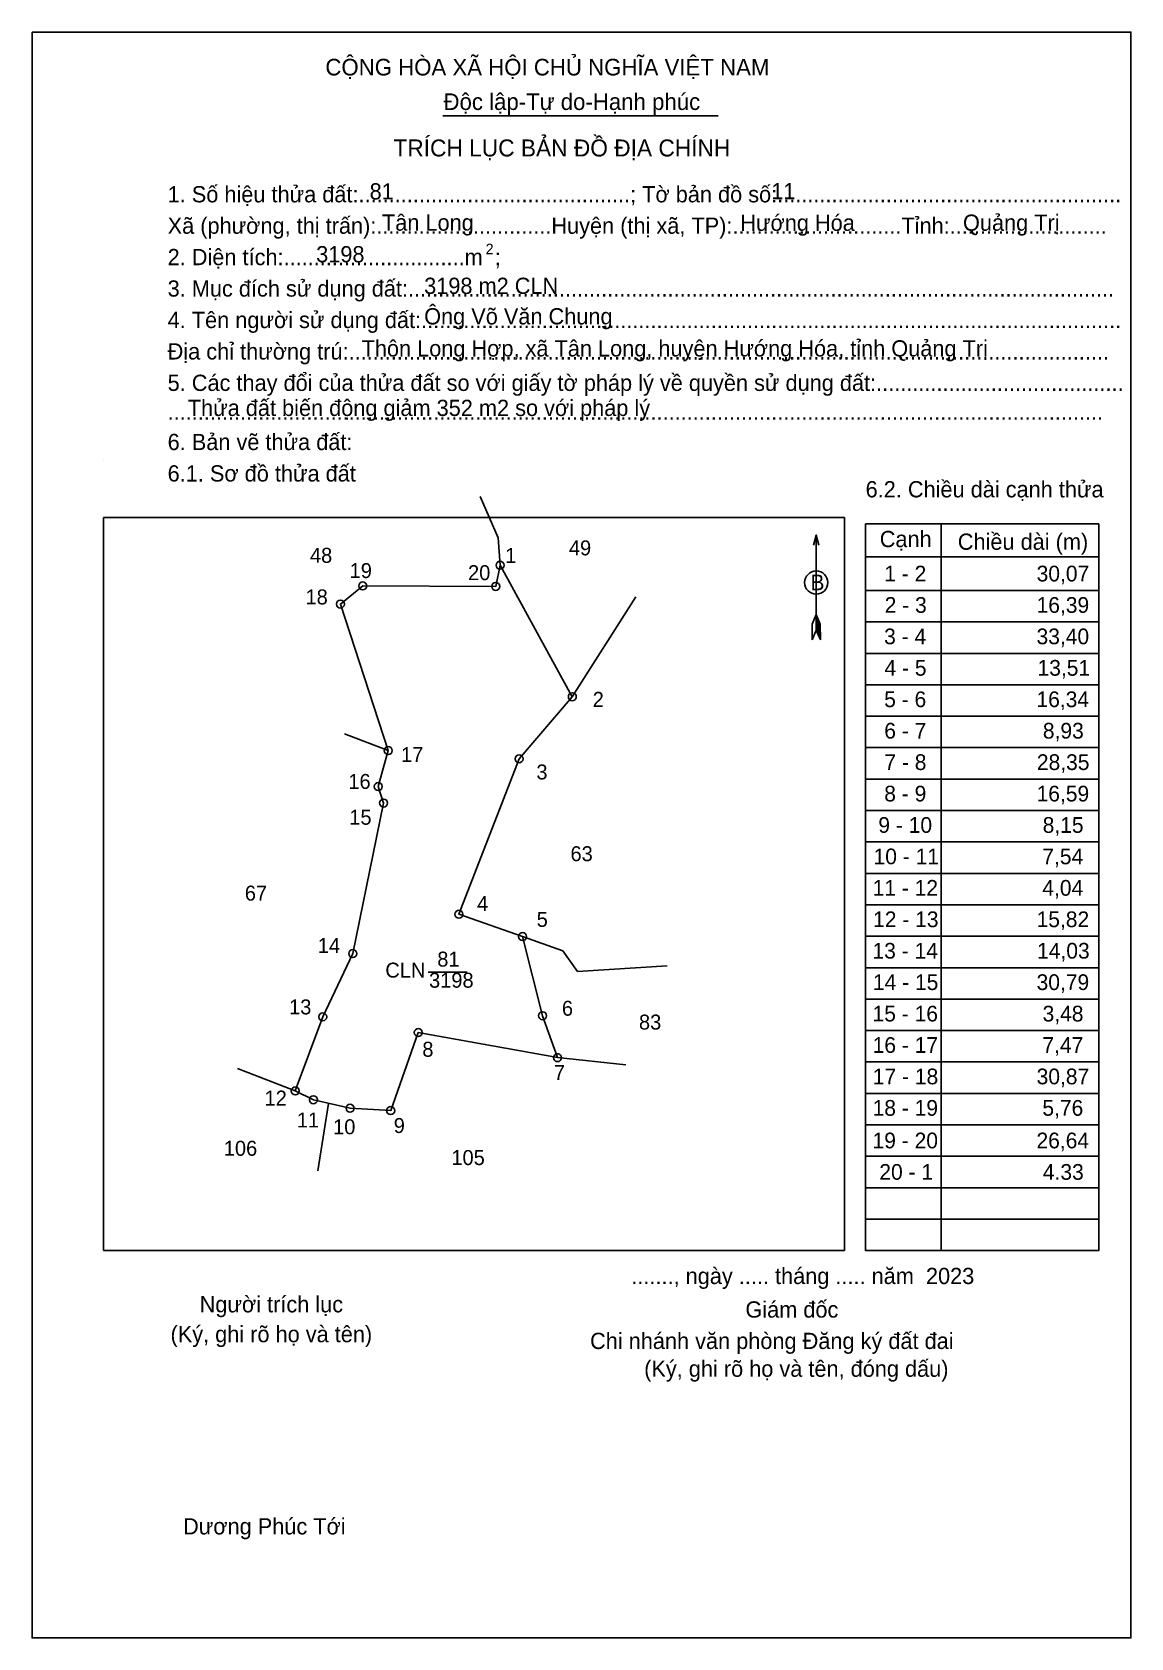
# Model space of a CAD drawing. Extents: x 543527 to 543747, y 1835632 to 1835954.
import ezdxf

# ---------------------------------------------------------------- set-up
doc = ezdxf.new("R2010")
doc.units = 0
for name, color, linetype in [('Level 1', 7, 'Continuous'), ('Level 10', 7, 'Continuous'), ('Level 11', 7, 'Continuous'), ('Level 13', 7, 'Continuous'), ('Level 16', 7, 'Continuous'), ('Level 2', 7, 'Continuous'), ('Level 52', 7, 'Continuous'), ('Level 6', 7, 'Continuous'), ('Level 63', 7, 'Continuous'), ('Level 9', 7, 'Continuous')]:
    doc.layers.add(name, color=color, linetype=linetype)

msp = doc.modelspace()

# ---------------------------------------------------------------- linework, layer by layer
at = {"layer": 'Level 1'}
for p, q in [((543526.72, 1835936.78), (543526.72, 1835936.78)), ((543541.03, 1835868.24), (543541.03, 1835868.24)), ((543541.03, 1835856.86), (543689.48, 1835856.86)), ((543541.03, 1835709.97), (543541.03, 1835856.86)), ((543689.48, 1835856.86), (543689.48, 1835709.97)), ((543683.8, 1835853.34), (543683.8, 1835834.29)), ((543693.68, 1835725.2), (543693.68, 1835855.57)), ((543708.8, 1835855.57), (543708.8, 1835709.97)), ((543740.4, 1835855.57), (543740.4, 1835725.2)), ((543693.68, 1835848.95), (543740.4, 1835848.95)), ((543693.68, 1835842.24), (543740.4, 1835842.24)), ((543683.8, 1835837.44), (543683.01, 1835835.5)), ((543683.8, 1835837.44), (543684.61, 1835835.5)), ((543683.8, 1835837.17), (543684.61, 1835835.21)), ((543682.96, 1835832.35), (543683.01, 1835835.5)), ((543683.8, 1835834.29), (543682.96, 1835832.35)), ((543683.8, 1835836.89), (543684.61, 1835834.94)), ((543683.8, 1835836.62), (543684.62, 1835834.66)), ((543683.8, 1835836.34), (543684.62, 1835834.37)), ((543683.8, 1835836.06), (543684.62, 1835834.09)), ((543683.8, 1835835.79), (543684.62, 1835833.81)), ((543683.8, 1835835.52), (543684.63, 1835833.52)), ((543683.8, 1835835.24), (543684.63, 1835833.24)), ((543683.8, 1835834.97), (543684.63, 1835832.96)), ((543683.8, 1835834.7), (543684.64, 1835832.68)), ((543683.8, 1835834.29), (543684.64, 1835832.35)), ((543684.64, 1835832.35), (543684.61, 1835835.5)), ((543693.68, 1835835.94), (543740.4, 1835835.94)), ((543693.68, 1835829.64), (543740.4, 1835829.64)), ((543693.68, 1835823.34), (543740.4, 1835823.34)), ((543693.68, 1835817.04), (543740.4, 1835817.04)), ((543693.68, 1835810.74), (543740.4, 1835810.74)), ((543693.68, 1835804.44), (543740.4, 1835804.44)), ((543693.68, 1835798.15), (543740.4, 1835798.15)), ((543693.68, 1835791.85), (543740.4, 1835791.85)), ((543693.68, 1835785.55), (543740.4, 1835785.55)), ((543693.68, 1835779.25), (543740.4, 1835779.25)), ((543693.68, 1835772.95), (543740.4, 1835772.95)), ((543693.68, 1835766.65), (543740.4, 1835766.65)), ((543693.68, 1835760.35), (543740.4, 1835760.35)), ((543693.68, 1835754.06), (543740.4, 1835754.06)), ((543693.68, 1835747.76), (543740.4, 1835747.76)), ((543693.68, 1835741.46), (543740.4, 1835741.46)), ((543693.68, 1835735.16), (543740.4, 1835735.16)), ((543693.68, 1835728.86), (543740.4, 1835728.86)), ((543693.68, 1835722.56), (543740.4, 1835722.56)), ((543693.68, 1835716.26), (543740.4, 1835716.26)), ((543689.48, 1835709.97), (543541.03, 1835709.97)), ((543689.48, 1835709.97), (543689.48, 1835709.97)), ((543746.83, 1835632.35), (543746.83, 1835632.35))]:
    msp.add_line(p, q, dxfattribs=at)
msp.add_lwpolyline([(543684.35, 1835851.32), (543683.8, 1835853.34), (543683.26, 1835851.32)], dxfattribs=at)
msp.add_lwpolyline([(543693.68, 1835855.57), (543740.4, 1835855.57), (543740.4, 1835709.97), (543693.68, 1835709.97)], close=True, dxfattribs=at)
msp.add_circle((543683.8, 1835843.82), 2.32, dxfattribs=at)
at = {"layer": 'Level 10'}
msp.add_lwpolyline([(543579.44, 1835741.97), (543584.95, 1835756.8), (543590.95, 1835769.48), (543597.13, 1835799.64), (543596.07, 1835802.95), (543598.07, 1835810.15), (543588.49, 1835839.5), (543592.96, 1835843.14), (543619.6, 1835843.05), (543620.46, 1835847.29), (543634.94, 1835820.94), (543624.27, 1835808.5), (543612.23, 1835777.35), (543624.98, 1835772.88), (543628.97, 1835757.03), (543631.97, 1835748.62), (543604.07, 1835753.66), (543598.55, 1835738.02), (543590.41, 1835738.48), (543583.06, 1835740.18)], close=True, dxfattribs=at)
msp.add_lwpolyline([(543592.96, 1835843.14), (543619.6, 1835843.05), (543620.46, 1835847.29)], dxfattribs=at)
at = {"layer": 'Level 11'}
for centre in [(543620.46, 1835847.29), (543592.96, 1835843.14), (543619.6, 1835843.05), (543588.49, 1835839.5), (543634.94, 1835820.94), (543598.07, 1835810.15), (543624.27, 1835808.5), (543596.07, 1835802.95), (543597.13, 1835799.64), (543612.23, 1835777.35), (543624.98, 1835772.88), (543590.95, 1835769.48), (543584.95, 1835756.8), (543628.97, 1835757.03), (543604.07, 1835753.66), (543631.97, 1835748.62), (543579.44, 1835741.97), (543583.06, 1835740.18), (543590.41, 1835738.48), (543598.55, 1835738.02)]:
    msp.add_circle(centre, 0.8, dxfattribs=at)
at = {"layer": 'Level 13'}
msp.add_line((543608.99, 1835937.38), (543664.16, 1835937.38), dxfattribs=at)
at = {"layer": 'Level 16'}
for p, q in [((543634.94, 1835820.94), (543647.65, 1835840.98)), ((543589.3, 1835813.51), (543598.07, 1835810.15)), ((543624.98, 1835772.88), (543633.05, 1835770.05)), ((543633.05, 1835770.05), (543636, 1835765.91)), ((543645.64, 1835747.2), (543631.97, 1835748.62)), ((543567.89, 1835746.48), (543579.44, 1835741.97)), ((543583.94, 1835725.93), (543586.09, 1835739.45))]:
    msp.add_line(p, q, dxfattribs=at)
for points in [[(543616.48, 1835861.09), (543620.06, 1835852.78), (543620.46, 1835847.29)], [(543636, 1835765.91), (543653.92, 1835767.04)]]:
    msp.add_lwpolyline(points, dxfattribs=at)
at = {"layer": 'Level 2'}
msp.add_lwpolyline([(543526.72, 1835954.12), (543746.83, 1835954.12), (543746.83, 1835632.35), (543526.72, 1835632.35)], close=True, dxfattribs=at)
at = {"layer": 'Level 63'}
msp.add_line((543606.05, 1835765.77), (543613.88, 1835765.75), dxfattribs=at)

# ---------------------------------------------------------------- texts
at = {"layer": 'Level 1'}
for s, height, p in [('TRÍCH LỤC BẢN ĐỒ ĐỊA CHÍNH', 3.4014, (543599.11, 1835929.21)), ('1. Số hiệu thửa đất:.............................................; Tờ bản đồ số:.........................................................', 3.25426, (543553.87, 1835920.01)), ('Xã (phường, thị trấn):.............................Huyện (thị xã, TP):............................Tỉnh:..........................', 3.25426, (543553.87, 1835913.71)), ('2', 2.1, (543617.59, 1835909.62)), ('2. Diện tích:..............................m  ;', 3.2543, (543553.87, 1835907.42)), ('3. Mục đích sử dụng đất:.....................................................................................................................', 3.25426, (543553.87, 1835901.12)), ('4. Tên người sử dụng đất:....................................................................................................................', 3.25426, (543553.87, 1835894.82)), ('Địa chỉ thường trú:..............................................................................................................................', 3.25426, (543553.87, 1835888.52)), ('5. Các thay đổi của thửa đất so với giấy tờ pháp lý về quyền sử dụng đất:.........................................', 3.25426, (543553.87, 1835882.22)), ('...........................................................................................................................................................', 3.25426, (543553.87, 1835876.44)), ('6. Bản vẽ thửa đất:', 3.2543, (543553.87, 1835870.37)), ('6.1. Sơ đồ thửa đất', 3.2543, (543553.87, 1835864.07)), ('6.2. Chiều dài cạnh thửa', 3.2543, (543693.69, 1835860.89)), ('Cạnh', 3.254, (543696.52, 1835850.92)), ('Chiều dài (m)', 3.2543, (543712.16, 1835850.39)), ('48', 3, (543582.38, 1835847.78)), ('49', 3, (543634.25, 1835849.27)), ('B', 3.15, (543682.64, 1835842.28)), ('63', 3, (543634.57, 1835787.99)), ('67', 3, (543569.33, 1835780.09)), ('81', 3, (543607.89, 1835766.86)), ('CLN', 3, (543597.48, 1835764.66)), ('3198', 3, (543606.24, 1835762.64)), ('83', 3, (543648.29, 1835754.25)), ('106', 3, (543565.12, 1835728.96)), ('105', 3, (543610.71, 1835727.1)), ('......., ngày ..... tháng ..... năm  2023', 3.2543, (543646.76, 1835703.25)), ('Người trích lục', 3.2543, (543560.28, 1835697.58)), ('Giám đốc', 3.254, (543669.61, 1835696.53)), ('(Ký, ghi rõ họ và tên)', 3.2543, (543554.45, 1835691.6)), ('Chi nhánh văn phòng Đăng ký đất đai ', 3.2543, (543638.49, 1835690.24)), ('(Ký, ghi rõ họ và tên, đóng dấu)', 3.2543, (543649.33, 1835684.67)), ('Dương Phúc Tới', 3.2543, (543556.96, 1835653.08))]:
    msp.add_text(s, height=height, dxfattribs=at).set_placement(p)
at = {"layer": 'Level 13'}
for s, p in [('CỘNG HÒA XÃ HỘI CHỦ NGHĨA VIỆT NAM', (543585.47, 1835945.44)), ('Độc lập-Tự do-Hạnh phúc', (543609.13, 1835938.52))]:
    msp.add_text(s, height=3.3256, dxfattribs=at).set_placement(p)
at = {"layer": 'Level 52'}
for s, p in [('1 - 2', (543697.42, 1835844.05)), ('30,07', (543727.95, 1835844.05)), ('2 - 3', (543697.51, 1835837.76)), ('16,39', (543727.94, 1835837.76)), ('3 - 4', (543697.4, 1835831.46)), ('33,40', (543727.93, 1835831.46)), ('4 - 5', (543697.47, 1835825.16)), ('13,51', (543728.13, 1835825.16)), ('5 - 6', (543697.41, 1835818.86)), ('16,34', (543727.92, 1835818.86)), ('6 - 7', (543697.43, 1835812.56)), ('8,93', (543729.2, 1835812.56)), ('7 - 8', (543697.45, 1835806.26)), ('28,35', (543728, 1835806.26)), ('8 - 9', (543697.42, 1835799.96)), ('16,59', (543727.94, 1835799.96)), ('9 - 10', (543696.24, 1835793.67)), ('8,15', (543729.16, 1835793.67)), ('10 - 11', (543695.28, 1835787.37)), ('7,54', (543729.09, 1835787.37)), ('11 - 12', (543695.09, 1835781.07)), ('4,04', (543729.09, 1835781.07)), ('12 - 13', (543695.19, 1835774.77)), ('15,82', (543727.94, 1835774.77)), ('13 - 14', (543695.07, 1835768.47)), ('14,03', (543728.04, 1835768.47)), ('14 - 15', (543695.15, 1835762.17)), ('30,79', (543727.94, 1835762.17)), ('15 - 16', (543695.08, 1835755.87)), ('3,48', (543729.14, 1835755.87)), ('16 - 17', (543695.1, 1835749.58)), ('7,47', (543729.11, 1835749.58)), ('17 - 18', (543695.13, 1835743.28)), ('30,87', (543727.95, 1835743.28)), ('18 - 19', (543695.09, 1835736.98)), ('5,76', (543729.1, 1835736.98)), ('19 - 20', (543695.08, 1835730.45)), ('26,64', (543727.92, 1835730.45)), ('20 - 1', (543696.44, 1835724.15)), ('4.33', (543729.2, 1835724.15))]:
    msp.add_text(s, height=3.149, dxfattribs=at).set_placement(p)
at = {"layer": 'Level 6'}
for s, height, p in [('81', 3.254, (543594.33, 1835920.59)), ('11', 3.254, (543674.78, 1835920.63)), ('Tân Long', 3.254, (543596.81, 1835914.33)), ('Hướng Hóa', 3.254, (543668.59, 1835914.29)), ('Quảng Trị', 3.254, (543713.2, 1835914.31)), ('3198', 3.254, (543583.63, 1835907.99)), ('3198 m2 CLN', 3.2543, (543605.26, 1835901.66)), ('Ông Võ Văn Chung', 3.2543, (543605.26, 1835895.55)), ('Thôn Long Hợp, xã Tân Long, huyện Hướng Hóa, tỉnh Quảng Trị', 3.2543, (543592.72, 1835889.12)), ('Thửa đất biến động giảm 352 m2 so với pháp lý', 3.2543, (543557.91, 1835877.2))]:
    msp.add_text(s, height=height, dxfattribs=at).set_placement(p)
at = {"layer": 'Level 9'}
for s, p in [('1', (543621.49, 1835847.75)), ('19', (543590.33, 1835844.72)), ('20', (543614.05, 1835844.31)), ('18', (543581.49, 1835839.44)), ('2', (543639.02, 1835818.91)), ('17', (543600.62, 1835807.85)), ('16', (543590.07, 1835802.47)), ('3', (543627.74, 1835804.37)), ('15', (543590.26, 1835795.3)), ('4', (543615.85, 1835778)), ('5', (543627.8, 1835774.83)), ('14', (543583.95, 1835769.6)), ('13', (543578.2, 1835757.29)), ('6', (543632.85, 1835757.02)), ('8', (543604.89, 1835748.8)), ('7', (543631.23, 1835744.15)), ('12', (543573.28, 1835739.02)), ('11', (543579.75, 1835734.63)), ('10', (543587.02, 1835733.27)), ('9', (543599.16, 1835733.52))]:
    msp.add_text(s, height=3, dxfattribs=at).set_placement(p)

doc.saveas('drawing.dxf')
